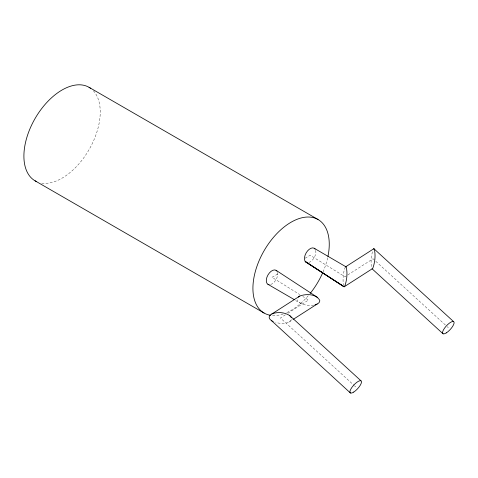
<?xml version="1.0" encoding="UTF-8"?>
<svg xmlns="http://www.w3.org/2000/svg" width="478" height="478" viewBox="0 0 478 478"><rect width="100%" height="100%" fill="white"/><g stroke="black" fill="none" stroke-linecap="round" stroke-linejoin="round"><path stroke-width="0.36" stroke-dasharray="2.39 1.79" d="M372.38 251.751C371.346 257.218 370.33 263.091 371.8 268.558M345.313 267.029C343.019 272.639 342.762 279.021 343.3 285.007M291.556 319.663C288.079 324.496 280.825 323.678 275.687 322.542M285.438 314.799L280.443 317.99L354.055 385.388M287.929 313.204L308.519 300.041L302.855 296.515M289.094 322.017L292.841 319.627M277.73 274.008L272 277.312L299.706 294.556M305.084 258.216L310.174 255.276L344.979 276.732L373.055 258.783L375.254 260.791M313.693 305.107C306.984 306.5 300.256 303.859 294.866 299.951M301.277 303.673L297.919 301.176L297.28 299.76M375.804 261.299L446.667 326.181M447.217 326.683L448.316 327.687M354.604 385.895L355.704 386.899M327.657 257.815A53.978 31.166 -60 0 1 323.05 271.94M308.226 295.78A53.978 31.166 -60 0 1 286.436 312.726M283.143 313.992A53.978 31.166 -60 0 1 272 315.486M93.341 90.748A53.978 31.166 -60 0 1 89.643 148.634A53.978 31.166 -60 0 1 41.568 183.086M277.533 272.412A8.096 4.672 -60 0 1 270.518 284.553M315.701 250.37A8.096 4.672 -60 0 1 308.692 262.518"/><path stroke-width="0.72" d="M345.313 267.029L373.874 248.697L453.556 321.569M373.39 249.074L373.874 248.697M293.462 319.226L318.748 302.992L319.633 301.714L319.758 300.321C316.054 293.815 306.207 293.641 299.867 296.013L270.213 315.044L269.329 316.317L269.204 317.715L269.849 319.125L350.458 393.018M298.29 297.089L299.867 296.013M271.791 313.962C277.509 311.638 284.452 312.242 289.68 315.522L360.95 380.775M315.002 304.874L317.171 304.068M89.057 87.325L318.079 219.545M35.079 180.821L264.095 313.042M314.219 248.267L346.233 266.957C347.649 273.308 346.926 280.359 344.644 286.436L344.16 286.812L305.215 261.442L344.16 286.812L372.721 268.487C375.003 262.41 375.726 255.36 374.31 249.008M267.955 284.326L294.227 299.581M271.211 320.457L273.201 321.622M306.123 262.291L343.73 286.507M276.051 270.303L317.756 297.573M372.35 269.06L443.07 333.811M289.68 315.522L291.472 317.798M270.59 315.307A53.978 31.166 -60 0 1 256.973 266.216A53.978 31.166 -60 0 1 304.659 217.263A53.978 31.166 -60 0 1 327.956 256.417M322.758 272.615A53.978 31.166 -60 0 1 310.174 293.444M36.274 181.455A53.978 31.166 -60 0 1 35.378 117.982A53.978 31.166 -60 0 1 90.76 88.436M269.138 284.691A8.096 4.672 -60 0 1 267.955 274.975A8.096 4.672 -60 0 1 276.959 271.146M307.312 262.655A8.096 4.672 -60 0 1 306.123 252.94A8.096 4.672 -60 0 1 315.133 249.11M353.756 392.056A8.096 2.647 -47.5 0 0 361.416 381.289A8.096 2.647 -47.5 0 0 351.939 387.347A8.096 2.647 -47.5 0 0 353.756 392.056M446.368 332.849A8.096 2.647 -47.5 0 0 454.022 322.082A8.096 2.647 -47.5 0 0 444.552 328.135A8.096 2.647 -47.5 0 0 446.368 332.849"/></g></svg>
